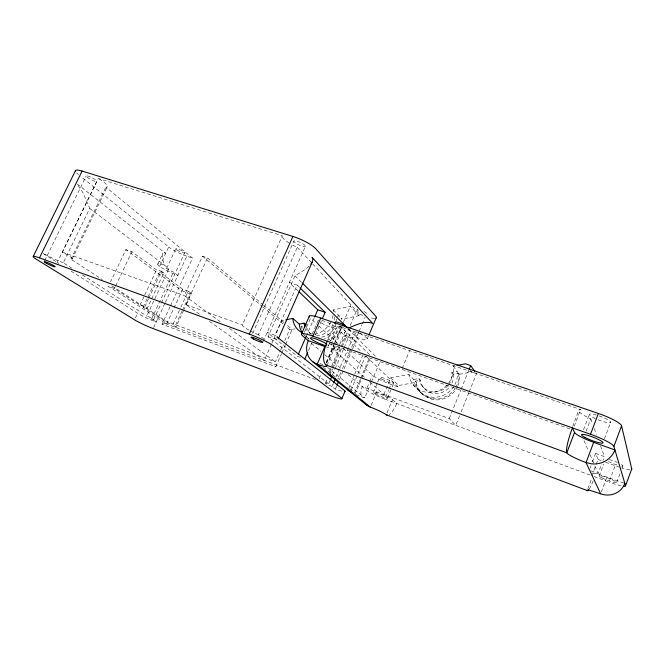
<?xml version="1.0" encoding="UTF-8"?>
<svg xmlns="http://www.w3.org/2000/svg" width="665" height="665" viewBox="0 0 665 665"><rect width="100%" height="100%" fill="white"/><g stroke="black" fill="none" stroke-linecap="round" stroke-linejoin="round"><path stroke-width="0.5" stroke-dasharray="3.33 2.49" d="M327.089 365.534L334.537 347.978L329.416 343.115M77.231 184.014L165.685 253.415L164.097 252.6L162.992 252.991L162.435 254.562L163.108 260.813L164.305 265.077A14.796 2.211 24.9 0 0 159.55 266.241A14.796 2.211 24.9 0 0 177.879 275.393L173.44 272.018A4.929 0.732 24.9 0 1 167.314 268.959A4.929 0.732 24.9 0 1 168.918 268.577L154.155 300.206M623.903 483.031L596.896 473.696A15.636 1.928 21.1 0 0 593.438 473.887L594.768 476.813L609.032 482.092L615.133 465.683A18.711 2.618 20.8 0 0 619.564 467.204M616.713 482.482L620.154 473.189M621.875 468.534L622.914 465.749M599.215 476.024L603.695 464.037M601.351 491.901L606.979 476.797M604.427 438.867L610.728 422.092M591.933 475.758L595.89 465.234M596.247 464.27L598.043 459.49L595.632 453.439L604.41 456.606L603.005 460.346M587.885 488.692L591.7 478.517M591.085 470.853L598.101 473.438L601.609 464.087M590.03 468.343L591.077 465.55M592.482 461.826L595.632 453.439M583.546 429.69L589.439 414.187M586.106 431.178L590.794 418.825A22.876 4.007 20.4 0 1 580.595 409.54L338.876 326.216L331.486 343.356M574.219 426.24L580.595 409.54M572.665 426.44L578.941 410.006M459.557 415.758L455.716 425.309L449.232 418.584L383.846 394.495L369.881 382.101M461.103 411.943L468.792 392.84M469.174 391.885L476.489 373.738L475.325 372.109M449.232 418.584L460.72 390.189M461.103 389.241L468.758 370.305M402.175 368.427L409.607 350.596M387.03 412.874L392.516 399.682A13.608 1.654 22.8 0 0 376.698 391.934L362.234 386.606A16.517 15.386 -49.3 0 0 361.344 396.872M343.331 348.485L372.383 375.151A16.284 2.244 22.8 0 0 390.978 384.378L398.102 386.964L398.709 385.5L416.323 382.234A22.219 20.989 -38.7 0 0 424.519 396.032L431.394 399.033L434.927 399.806A22.219 20.989 -38.7 0 0 457.661 386.29M383.846 394.495L390.804 377.853L408.884 374.453L413.713 379.507A22.444 21.172 -38.8 0 0 431.169 397.072A22.444 21.172 -38.8 0 0 454.544 385.309M589.988 475.043L384.844 399.067L388.676 389.881M389.058 388.967L390.978 384.378M387.487 398.094L391.768 387.836M392.159 386.905L393.713 383.173M373.439 392.358L377.338 383.065M377.728 382.134L379.682 377.479M371.128 405.201L376.698 391.934M384.844 399.067A16.334 1.987 22.8 0 1 366.149 389.939L369.266 382.55M369.657 381.619L372.383 375.151M355.966 394.678L364.728 397.944L371.103 382.791M371.502 381.851L379.873 361.968M351.062 390.139L365.467 356.166M360.28 379.308L354.628 392.658L347.512 386.872M360.679 378.36L369.557 357.388M354.994 394.312L361.369 379.241M361.768 378.294L370.538 357.571M367.271 338.876L368.46 336.074M348.768 388.277L354.42 374.977M354.819 374.021L363.29 354.071M341.236 319.599A21.047 18.811 -46.9 0 0 341.128 317.87L342.325 319.075L358.975 315.626L359.574 314.246L312.824 264.03M341.569 391.128A15.985 1.779 23.2 0 1 335.393 389.091L332.051 386.49L333.256 383.663M335.825 377.371L354.246 334.603A5.278 0.889 23.2 0 0 357.28 334.628A5.278 0.889 23.2 0 0 351.087 331.469L348.518 328.909M340.862 372.491L338.019 379.15L337.429 378.851M342.483 368.693L354.678 340.156L354.104 339.848A10.565 1.704 23.2 0 0 346.59 336.64L344.952 335.069L340.946 344.395M357.446 335.202L358.643 332.409M359.042 331.469L361.827 324.952M362.226 324.021L365.01 317.496M335.393 389.091L336.606 386.232M339.458 379.565L352.059 350.048M352.467 349.1L357.338 337.67L354.246 334.603M326.731 363.073L333.672 346.931M364.445 377.279L333.406 349.74L335.002 346.033M335.401 345.102L340.987 332.118A19.626 3.267 23.4 0 0 338.876 326.216M337.338 349.931L344.977 332.143M329.333 371.436L331.336 366.772M331.735 365.841L340.547 345.326M325.518 383.023L327.546 378.31M329.973 372.649L331.594 368.875M331.993 367.928L348.601 329.25M350.214 325.476L357.105 309.433M329.865 375.625L332.716 368.967M333.123 368.019L346.59 336.64M332.051 386.49A5.328 0.59 23.2 0 1 325.759 383.456A5.328 0.59 23.2 0 1 328.643 383.846L329.865 380.987M332.317 375.276L334.761 369.557M335.177 368.61L343.747 348.61M344.154 347.654L351.087 331.469M170.049 306.74L161.969 324.196L275.767 366.781L276.532 365.019M327.621 340.355L334.495 324.437M328.435 345.925L336.108 328.128M319.109 378.676L321.162 373.913M326.074 362.492L334.279 343.456M334.686 342.5L341.652 326.316M343.298 322.508L350.879 304.903M326.482 362.683L334.171 344.827M334.57 343.888L341.852 326.972M306.183 336.399L314.47 317.404M312.184 334.138L316.673 323.83M317.08 322.891L318.302 320.081A9.809 1.638 23.4 0 0 318.244 320.522M308.469 350.605L311.719 343.132M315.368 334.728L321.461 320.713M304.362 332.251L310.447 318.319L318.094 325.335M111.82 285.809L166.267 321.32L275.41 361.91L280.306 350.779M280.713 349.857L283.165 344.287M284.795 340.58L289.691 329.449L285.726 326.116M275.767 366.781L281.511 353.714M281.902 352.783L285.21 345.26M285.609 344.379L292.168 329.449L295.085 328.843M298.311 291.104L289.325 282.467L297.147 285.069L274.944 335.293L267.139 332.483L297.488 356.34L301.145 357.679M271.37 344.337L264.263 360.413L208.702 320.829M271.786 343.398L281.819 320.696L284.803 320.073M263.174 341.469L305.351 246.391A6.326 1.446 24.3 0 0 297.454 241.353A6.326 1.446 24.3 0 0 296.041 243.457A6.326 1.446 24.3 0 0 305.351 246.391M328.643 383.846L268.012 336.714L295.011 275.792L305.809 269.117L309.649 265.634M252.683 333.406L293.872 241.096M264.146 339.216L258.402 334.828L297.313 247.38A18.977 4.339 24.3 0 1 290.613 243.889M249.034 330.197A19.285 2.527 23.8 0 1 242.351 324.936L282.351 235.784L98.32 178.486L62.402 252.151A18.096 2.095 25.3 0 1 70.947 259.159L102.252 279.574M220.256 321.719L184.321 295.534L202.476 256.2L207.505 257.879L262.841 304.661M183.69 310.272L175.976 327.014L172.725 324.894L180.498 308.045M180.93 307.105L188.27 291.187L182.651 289.209L159.625 272.06A9.875 1.405 24.8 0 1 163.756 272.966L147.264 308.261A9.933 1.047 24.4 0 0 143.199 307.155L167.114 322.799L172.725 324.894M181.969 311.287L174.72 327.03L175.976 327.014M182.401 310.364L190.074 293.697L191.404 293.523L184.114 309.341M199.442 314.229L185.976 304.637L207.505 257.879M170.489 305.809L192.576 258.12L105.893 187.164A17.855 3.392 26.6 0 0 98.32 178.486M161.969 324.196L165.261 323.489L166.267 321.32M182.651 289.209L166.591 323.996L108.412 286.341L114.405 288.527L139.991 305.168L144.845 306.681L147.264 308.261M71.147 271.195L137.647 313.248A14.921 1.471 24.3 0 0 156.208 322.051L151.537 319.059L173.44 272.018M153.698 319.557L161.121 303.589M161.562 302.65L184.712 252.875M153.607 327.654L164.878 303.381M165.311 302.45L186.807 256.183L192.576 258.12M143.141 307.213L159.558 272.143M144.845 306.681L148.337 299.217M148.777 298.286L161.429 271.237L156.524 269.899L131.894 251.703L125.893 249.641L110.598 281.752M166.699 268.286L175.784 248.835M151.537 319.059A4.971 0.49 24.3 0 0 153.025 318.984A4.971 0.49 24.3 0 0 146.774 316.025L153.715 301.137M157.713 264.238L162.992 252.991M139.991 305.168L144.347 295.883M144.779 294.961L156.524 269.899M135.444 317.953L137.647 313.248M159.642 266.316L168.694 246.989L80.889 176.566M114.405 288.527L115.286 286.69M115.718 285.767L131.894 251.703M71.986 268.303L63.291 262.75L89.725 208.411L83.042 192.842L77.423 184.662M70.947 259.159L105.893 187.164M72.128 259.126L107.19 186.857M56.916 263.107L96.749 181.429A5.952 1.131 26.6 0 0 89.667 176.632A5.952 1.131 26.6 0 0 88.038 178.004A5.952 1.131 26.6 0 0 96.749 181.429M44.68 260.705L86.209 175.959M333.298 311.677A21.546 19.152 -46.8 0 0 333.198 309.907L350.264 306.324L358.975 315.626M337.163 316.266L339.125 315.858A21.172 18.903 -46.9 0 1 339.225 317.596M302.043 329.092A21.047 18.811 -46.9 0 1 301.536 326.083L303.448 325.684M448.767 382.799A22.859 21.496 -39.1 0 0 453.164 366.124L455.068 365.767M413.713 379.507L418.967 378.526L420.579 380.247A16.866 15.918 -38.7 0 0 432.649 393.248A16.866 15.918 -38.7 0 0 450.055 386.456M448.617 384.761A16.966 16.01 -38.8 0 0 451.876 372.392L457.237 371.394A22.444 21.172 -38.8 0 1 455.01 384.445M455.45 387.853A22.302 21.056 -38.7 0 1 434.012 398.842L430.463 398.069L423.572 395.06A22.302 21.056 -38.7 0 1 415.351 381.22L420.579 380.247M451.876 372.392L453.289 374.171L458.626 373.173L459.44 374.237A22.219 20.989 -38.7 0 1 458.035 385.409M459.44 374.237L471.452 372.009L476.489 373.738M334.37 348.593L331.12 348.443L326.548 347.13M359.574 314.246L363.456 315.551M190.074 293.697L181.936 290.813L125.893 249.641M289.691 329.449L291.827 330.206L292.168 329.449L286.258 324.445M569.863 428.917L331.079 344.312A19.684 2.893 23.4 0 1 333.406 349.74M62.402 252.151L184.321 295.534M185.976 304.637L242.351 324.936M598.043 459.49L604.693 461.901M605.64 462.242L615.133 465.683M319.757 363.489L323.431 364.827M165.261 323.489L315.393 379.499M344.952 335.069L352.608 338.136L340.123 325.941M43.142 253.481L58.894 263.448M82.418 274.961L146.774 316.025M229.45 328.419L275.41 361.91M161.429 271.237L163.756 272.966M188.27 291.187L191.404 293.523M89.725 208.411L168.918 268.577M323.365 367.246L331.935 374.212M332.716 374.844L335.052 376.739M327.637 367.446L364.728 397.944M202.476 256.2L261.944 306.141M262.733 306.806L284.928 325.451M263.631 305.326L285.518 323.822M311.403 343.323L320.788 351.311M324.695 354.644L341.901 369.291M348.152 374.619L366.149 389.939M304.179 335.052L306.341 336.906A21.047 18.811 -46.9 0 1 305.036 335.343M309.458 332.783L310.904 334.054M301.536 326.083L302.858 327.238M392.516 399.682L396.747 403.472A16.409 5.403 -69.9 0 1 389.266 414.553M318.859 326.033L337.978 343.572M340.987 332.118L361.112 351.444M366.332 356.448L398.102 386.964M390.804 377.853L398.709 385.5M297.147 285.069L299.358 287.214M354.678 340.156L370.363 355.476M295.011 275.792L301.619 282.351M348.177 329.217L376.623 357.404M333.198 309.907L339.125 315.858M413.189 384.727L417.961 389.615M419.582 391.269L420.538 392.259M426.731 396.714L427.67 397.687M430.463 398.069L431.394 399.033M415.351 381.22L416.323 382.234M422.2 386.174L423.788 387.853M297.313 247.38L312.118 263.274M453.164 366.124L457.237 371.394M470.263 370.363L471.452 372.009M584.028 440.654L588.45 450.953M590.063 454.702L594.485 465.01M594.884 465.949L598.101 473.438M590.794 418.825L592.54 423.672M594.286 428.509L596.38 434.328M600.57 445.949L604.41 456.606M364.038 311.511A5.254 1.014 23.2 0 1 365.467 313.805M358.643 311.104A5.254 1.014 23.2 0 1 358.219 309.383M78.47 174.629A17.855 3.392 26.6 0 1 76.475 172.809M186.807 256.183A14.738 2.51 25.1 0 1 168.694 246.989M63.291 262.75A18.113 1.995 25.2 0 1 43.566 253.631M258.402 334.828A19.285 2.527 23.8 0 1 249.949 330.696M276.59 339.117A19.277 2.569 23.8 0 1 268.012 336.714M289.134 242.991A18.977 4.339 24.3 0 1 282.351 235.784M374.777 318.36A15.777 3.034 23.2 0 1 369.757 317.546M336.257 318.884A15.91 14.223 -46.9 0 1 336.324 320.854M335.941 323.83A15.91 14.223 -46.9 0 1 318.71 337.188M310.904 334.113A15.91 14.223 -46.9 0 1 306.615 326.997M334.221 316.873A16.01 14.289 -46.9 0 1 334.088 320.854M332.932 324.786A16.01 14.289 -46.9 0 1 316.565 335.285M311.91 334.179A16.01 14.289 -46.9 0 1 305.767 328.593M340.38 325.742A21.047 18.811 -46.9 0 1 328.219 340.031M341.586 326.914A20.972 18.761 -46.9 0 1 329.466 341.153M309.067 339.308A20.972 18.761 -46.9 0 1 307.621 337.961M333.024 315.268A21.546 19.152 -46.8 0 1 331.461 320.563M330.655 322.251A21.546 19.152 -46.8 0 1 314.736 334.337M337.438 326.34A21.172 18.903 -46.9 0 1 324.454 338.859M308.901 338.443A21.172 18.903 -46.9 0 1 302.824 333.439M360.031 333.531A15.835 2.668 23.2 0 1 367.213 339.3A15.835 2.668 23.2 0 1 357.338 337.67M356.465 331.76A15.835 2.668 23.2 0 1 359.183 333.09M446.822 385.101A22.859 21.496 -39.1 0 1 423.763 391.693A22.859 21.496 -39.1 0 1 408.884 374.453M448.069 385.459A16.966 16.01 -38.8 0 1 430.687 391.502A16.966 16.01 -38.8 0 1 418.967 378.526M453.289 374.171A16.866 15.918 -38.7 0 1 450.562 385.742M458.626 373.173A22.302 21.056 -38.7 0 1 455.949 387.013M629.755 469.615A18.711 2.618 20.8 0 1 622.083 467.969M593.138 480.945A17.889 2.294 -70.4 0 1 589.14 489.083M621.01 485.816A18.77 2.319 21.1 0 1 609.032 482.092M621.509 464.536A9.352 1.305 20.8 0 1 620.653 465.916M616.871 464.901A9.352 1.305 20.8 0 1 608.359 461.468M609.298 459.606A9.352 1.305 20.8 0 1 617.403 462.474M327.986 344.919A9.842 1.446 23.4 0 1 327.737 346.024M321.926 320.439A9.809 1.638 23.4 0 1 334.528 326.116A9.809 1.638 23.4 0 1 332.517 327.754A9.809 1.638 23.4 0 1 319.915 322.076M599.19 415.949A11.438 2.003 20.4 0 1 610.728 422.35A11.438 2.003 20.4 0 1 597.96 419.723M595.325 418.601A11.438 2.003 20.4 0 1 589.281 414.395A11.438 2.003 20.4 0 1 596.422 415.068M177.065 250.057A4.913 0.831 25.1 0 0 184.546 253.041A4.913 0.831 25.1 0 0 179.134 249.458A4.913 0.831 25.1 0 0 177.065 250.057M602.108 477.952A9.385 1.155 21.1 0 0 616.538 482.74A9.385 1.155 21.1 0 0 605.225 477.029A9.385 1.155 21.1 0 0 602.108 477.952M375.642 393.963A7.623 0.923 22.8 0 0 387.304 398.285A7.623 0.923 22.8 0 0 378.435 393.422A7.623 0.923 22.8 0 0 375.642 393.963M381.851 379.15A7.598 1.047 22.8 0 0 393.522 383.381A7.598 1.047 22.8 0 0 384.719 378.418A7.598 1.047 22.8 0 0 381.851 379.15"/><path stroke-width="1" d="M278.303 338.934L312.076 262.367L312.907 259.525L312.06 257.322L372.699 323.431C364.511 320.156 355.509 325.401 347.87 328.269M623.612 486.273A18.77 2.319 21.1 0 0 625.549 485.749L631.75 468.941L621.576 425.849A22.876 4.007 20.4 0 0 598.392 413.472L320.771 318.02A19.626 3.267 23.4 0 0 309.308 316.939M625.549 485.749L613.886 446.448L621.576 425.849M366.789 405.168L313.149 362.059L317.213 364.212A16.459 2.095 23.3 0 0 325.916 364.969L566.78 452.815A19.202 2.569 21.1 0 0 586.048 462.557L591.767 463.887A22.427 21.471 7.6 0 0 614.934 449.939L593.67 442.358L586.048 462.557L600.653 493.796A18.903 18.088 18 0 0 624.851 483.38M613.886 446.448A22.959 3.549 20.8 0 0 590.52 434.27L598.392 413.472M590.52 434.27L572.44 427.861L574.543 432.458L566.78 452.815L566.455 451.078A22.003 3.475 -70.6 0 1 572.44 427.861L312.891 336.133A19.684 2.893 23.4 0 0 302.741 335.958L308.269 340.663L324.828 346.556L317.213 364.212L370.339 407.096A13.649 1.438 22.9 0 1 386.249 414.752L587.187 490.546A15.686 1.679 21.4 0 1 590.587 490.546L600.653 493.796M469.141 369.358L470.67 365.575L465.508 363.805L456.963 365.409M341.91 398.535L345.035 391.186M368.859 335.135L376.407 317.371M333.664 382.716L335.276 378.942M337.014 385.284L338.236 382.425M330.272 380.039L331.503 377.18M334.902 323.506L335.709 321.636L343.065 324.154L346.714 327.77M342.259 326.033L343.065 324.154M298.311 354.437L305.767 337.346M314.886 316.457L317.779 309.807L299.059 291.819M312.891 336.133L320.771 318.02M304.811 359.017L307.654 352.475M322.276 318.843L325.119 312.309L300.09 287.937M301.586 333.863L309.375 316.041M249.284 334.104A19.31 2.386 23.8 0 1 273.049 345.692L341.103 397.728A16.002 1.654 23.2 0 1 332.309 396.307L153.174 328.593A14.938 1.363 24.2 0 1 134.563 319.832L36.741 259.516A18.146 1.854 25 0 1 39.459 257.879L249.284 334.104L292.916 236.441A18.977 4.339 24.3 0 1 315.817 248.81L375.75 316.249A15.777 3.034 23.2 0 1 376.074 318.086M33.25 256.399L75.586 170.44M39.459 257.879L82.103 171.071L292.916 236.441M310.863 263.997L312.076 262.367M285.792 319.857L292.758 318.402L299.308 324.138A21.172 18.903 -46.9 0 0 302.251 332.641M299.308 324.138L304.121 323.132L306.316 325.094M317.779 309.807L325.119 312.309M349.865 390.879L347.961 390.172L353.423 393.547M593.67 442.358L589.115 440.604A19.135 2.959 20.8 0 1 575.616 433.622L574.543 432.458M330.031 374.969L328.136 374.237L329.865 375.625A10.64 1.264 23.2 0 1 331.527 376.257M302.351 283.082L347.138 327.546M325.916 364.969L324.503 362.999A19.834 7.905 -70.5 0 1 327.288 341.203M470.67 365.575L474.744 371.294M278.219 338.161A19.277 2.569 23.8 0 0 276.931 336.897L344.237 390.355A15.985 1.779 23.2 0 1 344.827 391.61M75.486 171.379A17.855 3.392 26.6 0 1 82.103 171.071M304.969 326.881A16.01 14.289 -46.9 0 1 304.121 323.132M302.459 332.916A21.546 19.152 -46.8 0 1 292.758 318.402M631.75 468.941A18.711 2.618 20.8 0 1 631.334 469.515M588.749 489.664A17.889 2.294 -70.4 0 1 587.187 490.546M387.595 415.176A16.409 5.403 -69.9 0 1 386.249 414.76M313.149 362.068A19.41 17.506 -48.8 0 1 308.277 340.663M370.33 407.105A16.517 15.386 -49.3 0 1 363.938 402.342M326.498 345.842A9.842 1.446 23.4 0 1 313.165 340.347A9.842 1.446 23.4 0 1 313.622 338.219A9.842 1.446 23.4 0 1 326.864 344.088M46.317 263.224A6.043 0.615 25 0 0 55.112 266.823A6.043 0.615 25 0 0 47.589 262.633A6.043 0.615 25 0 0 46.317 263.224M253.465 339.017A6.434 0.798 23.8 0 0 262.75 342.409A6.434 0.798 23.8 0 0 254.429 337.936A6.434 0.798 23.8 0 0 253.465 339.017M585.233 437.587A11.48 1.771 20.8 0 0 602.847 443.023A11.48 1.771 20.8 0 0 588.816 435.691A11.48 1.771 20.8 0 0 585.233 437.587"/></g></svg>
